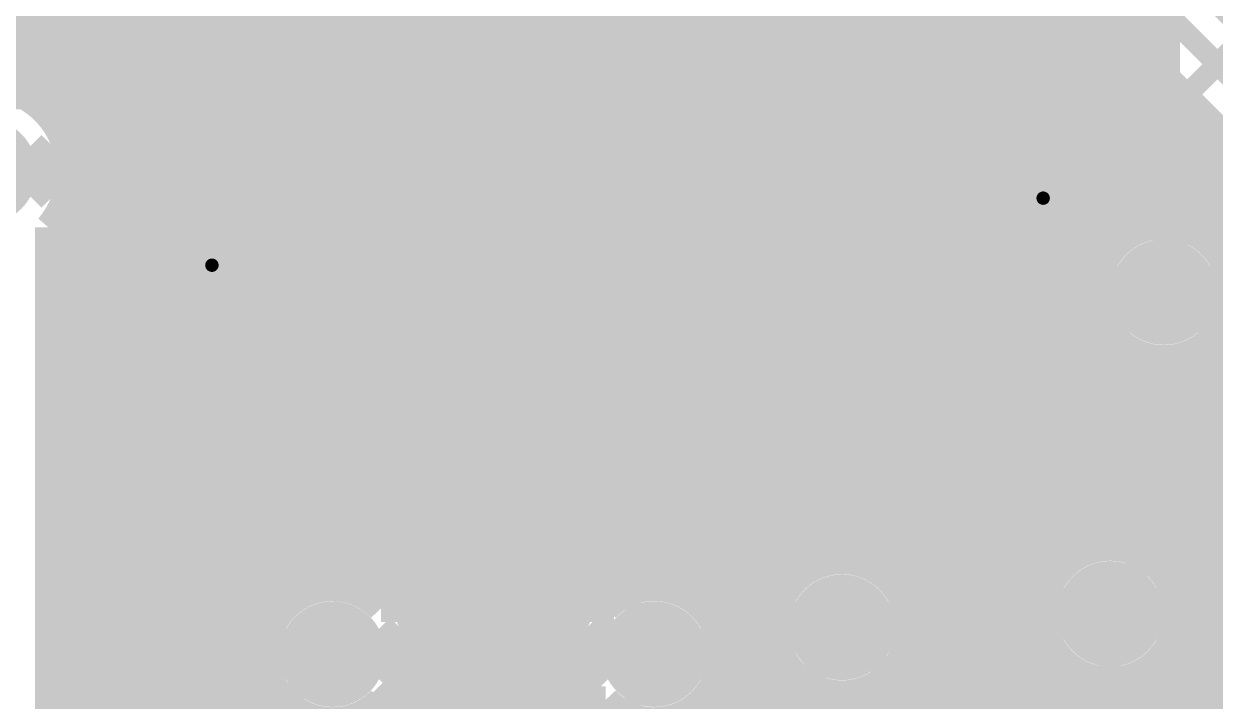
# Model space of a CAD drawing. Extents: x -10 to 131, y -93 to 209.
# Drawn here: x 43.94 to 55.22, y 9.84 to 16.26 of the extents above; entities that cross this region are included whole.
import ezdxf

# ---------------------------------------------------------------- set-up
doc = ezdxf.new("R2010")
doc.units = 0
doc.header["$MEASUREMENT"] = 0
doc.layers.get('0').update_dxf_attribs({"linetype": 'CONTINUOUS'})
for name, color, linetype in [('22-303-0_AST', 7, 'CONTINUOUS'), ('22-303-0_BOT', 2, 'CONTINUOUS'), ('22-303-0_DRD', 6, 'CONTINUOUS'), ('22-303-0_DRL', 1, 'CONTINUOUS'), ('22-303-0_GND', 3, 'CONTINUOUS'), ('22-303-0_IN1', 10, 'CONTINUOUS'), ('22-303-0_SMT', 9, 'CONTINUOUS'), ('22-303-0_SPT', 11, 'CONTINUOUS'), ('22-303-0_SST', 8, 'CONTINUOUS'), ('22-303-0_TOP', 15, 'CONTINUOUS'), ('THRUHOLE_TAP', 2, 'CONTINUOUS')]:
    doc.layers.add(name, color=color, linetype=linetype)

# ---------------------------------------------------------------- blocks, each defined once
blk = doc.blocks.new('OBLONG_11')
at = {"const_width": 0.2794}
blk.add_lwpolyline([(0, 0.7493), (0, -0.7493)], dxfattribs=at)
at = {"const_width": 0.1397}
for points in [[(-0.06985, 0.7493, 1), (0.06985, 0.7493, 1)], [(-0.06985, -0.7493, 1), (0.06985, -0.7493, 1)]]:
    blk.add_lwpolyline(points, format="xyb", close=True, dxfattribs=at)
blk = doc.blocks.new('RECTANGLE_12')
blk.add_solid([(0.1397, 0.889), (0.1397, -0.889), (-0.1397, 0.889), (-0.1397, -0.889)])
blk = doc.blocks.new('OBLONG_23')
at = {"const_width": 0.2794}
blk.add_lwpolyline([(0.7493, 0), (-0.7493, 0)], dxfattribs=at)
at = {"const_width": 0.1397}
for points in [[(-0.81915, 0, 1), (-0.67945, 0, 1)], [(0.67945, 0, 1), (0.81915, 0, 1)]]:
    blk.add_lwpolyline(points, format="xyb", close=True, dxfattribs=at)
blk = doc.blocks.new('ROUND_70')
at = {"const_width": 0.29972}
blk.add_lwpolyline([(-0.14986, 0, 1), (0.14986, 0, 1)], format="xyb", close=True, dxfattribs=at)
blk = doc.blocks.new('ROUND_116')
at = {"const_width": 0.10033}
blk.add_lwpolyline([(-0.050164, 0, 1), (0.050164, 0, 1)], format="xyb", close=True, dxfattribs=at)
blk = doc.blocks.new('ROUND_117')
at = {"const_width": 0.10033}
blk.add_lwpolyline([(-0.050164, 0, 1), (0.050164, 0, 1)], format="xyb", close=True, dxfattribs=at)
blk = doc.blocks.new('ROUND_98')
at = {"const_width": 0.50038}
blk.add_lwpolyline([(-0.25019, 0, 1), (0.25019, 0, 1)], format="xyb", close=True, dxfattribs=at)
blk = doc.blocks.new('ROUND_100')
at = {"const_width": 0.50038}
blk.add_lwpolyline([(-0.25019, 0, 1), (0.25019, 0, 1)], format="xyb", close=True, dxfattribs=at)
blk = doc.blocks.new('ROUND_101')
at = {"const_width": 0.0635}
blk.add_lwpolyline([(-0.03175, 0, 1), (0.03175, 0, 1)], format="xyb", close=True, dxfattribs=at)
blk = doc.blocks.new('RECTANGLE_3')
blk.add_solid([(0.4826, 0.4064), (0.4826, -0.4064), (-0.4826, 0.4064), (-0.4826, -0.4064)])
blk = doc.blocks.new('RECTANGLE_9')
blk.add_solid([(0.4064, 0.4826), (0.4064, -0.4826), (-0.4064, 0.4826), (-0.4064, -0.4826)])
blk = doc.blocks.new('ROUND_108')
at = {"const_width": 0.10033}
blk.add_lwpolyline([(-0.050164, 0, 1), (0.050164, 0, 1)], format="xyb", close=True, dxfattribs=at)

msp = doc.modelspace()

# ---------------------------------------------------------------- linework, layer by layer
at = {"layer": '22-303-0_AST', "const_width": 0.1524}
for points in [[(62.1919, 14.5542), (62.1919, 22.3012), (53.3019, 22.3012), (53.3019, 13.4112), (61.0489, 13.4112), (62.1919, 14.5542)], [(49.0855, 14.7955), (46.1645, 14.7955), (46.1645, 13.1572), (49.0855, 13.1572), (49.0855, 14.7955)], [(47.22876, 13.49756), (47.22876, 14.51356), (47.11192, 14.34592)], [(47.95012, 13.49756), (47.95012, 14.51356), (47.83074, 14.34592)], [(46.62932, 13.66774), (46.56836, 13.49756), (46.21276, 13.49756), (46.15434, 13.66774), (46.15434, 14.34592), (46.21276, 14.51356), (46.56836, 14.51356), (46.62932, 14.34592)], [(48.90516, 13.49756), (48.43272, 13.49756), (48.90516, 14.17574), (48.90516, 14.34592), (48.84674, 14.51356), (48.49114, 14.51356), (48.43272, 14.34592)], [(47.34814, 13.49756), (47.11192, 13.49756)], [(48.06696, 13.49756), (47.83074, 13.49756)], [(48.0695, 12.2555), (48.0695, 9.3345), (49.7078, 9.3345), (49.7078, 12.2555), (48.0695, 12.2555)], [(48.94326, 12.25296), (48.94326, 11.89736), (49.1109, 11.78052), (49.28108, 11.78052), (49.45126, 11.89736), (49.45126, 12.25296), (48.43526, 12.25296)], [(48.94326, 11.95832), (48.43526, 11.78052)], [(48.43526, 11.05916), (48.43526, 11.29792)], [(48.43526, 11.17854), (49.45126, 11.17854), (49.28108, 11.29792)], [(48.94326, 10.28192), (49.1109, 10.22096), (49.28108, 10.22096), (49.45126, 10.28192), (49.45126, 10.63752), (49.28108, 10.69594), (49.1109, 10.69594), (48.94326, 10.63752), (48.94326, 10.28192), (48.77308, 10.22096), (48.6029, 10.22096), (48.43526, 10.28192), (48.43526, 10.63752), (48.6029, 10.69594), (48.77308, 10.69594), (48.94326, 10.63752)]]:
    msp.add_lwpolyline(points, dxfattribs=at)
at = {"layer": '22-303-0_BOT'}
for points, const_width in [([(54.6862, 24.36368), (54.6862, 15.77086)], 0.254), ([(43.942, 22.5044), (43.942, 15.5702)], 0.254), ([(44.1706, 22.5044), (44.1706, 15.38732)], 0.254), ([(44.3992, 22.5044), (44.3992, -19.63928)], 0.254), ([(44.6278, 22.5044), (44.6278, -19.6596)], 0.254), ([(44.8564, 22.5044), (44.8564, -19.7485)], 0.254), ([(45.085, 22.5044), (45.085, -19.94662)], 0.254), ([(45.3136, 22.5044), (45.3136, -20.0025)], 0.254), ([(45.5422, 22.5044), (45.5422, -19.9136)], 0.254), ([(45.7708, 22.5044), (45.7708, -19.89328)], 0.254), ([(45.9994, 22.5044), (45.9994, -19.94154)], 0.254), ([(46.228, 22.5044), (46.228, 10.78484)], 0.254), ([(46.4566, 22.5044), (46.4566, 10.9855)], 0.254), ([(46.6852, 22.5044), (46.6852, 11.0744)], 0.254), ([(46.9138, 22.5044), (46.9138, 11.09218)], 0.254), ([(47.1424, 22.5044), (47.1424, 13.1572)], 0.254), ([(47.371, 22.5044), (47.371, 13.45438)], 0.254), ([(49.1998, 22.5044), (49.1998, 10.67054)], 0.254), ([(49.4284, 22.5044), (49.4284, 10.9347)], 0.254), ([(47.5996, 21.91766), (47.5996, 13.58392)], 0.254), ([(47.8282, 21.5138), (47.8282, 13.63218)], 0.254), ([(48.9712, 21.5392), (48.9712, -21.31314)], 0.254), ([(48.0568, 21.3614), (48.0568, 13.6144)], 0.254), ([(48.7426, 21.37156), (48.7426, -21.08454)], 0.254), ([(48.2854, 21.29536), (48.2854, 13.5255)], 0.254), ([(48.514, 21.30044), (48.514, 13.32484)], 0.254), ([(54.4576, 20.55114), (54.4576, 15.99946)], 0.254), ([(54.229, 20.36826), (54.229, 16.22806)], 0.254), ([(51.09718, 19.35988), (54.7624, 15.69466)], 0.254), ([(54.737, 13.716), (54.737, 14.859), (50.292, 19.304)], 0.2032), ([(49.657, 18.80362), (49.657, 11.05408)], 0.254), ([(49.8856, 18.6055), (49.8856, 11.09472)], 0.254), ([(50.1142, 18.5166), (50.1142, 11.06932)], 0.254), ([(50.23612, 18.49882), (54.1274, 14.605)], 0.254), ([(50.3428, 18.3896), (50.3428, 10.97026)], 0.254), ([(50.5714, 18.161), (50.5714, 10.75182)], 0.254), ([(50.8, 17.9324), (50.8, -17.70126)], 0.254), ([(51.0286, 17.7038), (51.0286, 11.00582)], 0.254), ([(54.7624, 17.526), (54.7624, 15.69466)], 0.254), ([(51.2572, 17.4752), (51.2572, 11.22426)], 0.254), ([(51.4858, 17.2466), (51.4858, 11.32332)], 0.254), ([(51.7144, 17.018), (51.7144, 11.34872)], 0.254), ([(51.943, 16.7894), (51.943, 11.30808)], 0.254), ([(52.1716, 16.5608), (52.1716, 11.1887)], 0.254), ([(52.451, 16.2814), (40.53332, 16.2814)], 0.254), ([(52.4002, 16.3322), (52.4002, 10.92454)], 0.254), ([(54.7624, 16.2814), (54.17566, 16.2814)], 0.254), ([(52.6796, 16.0528), (32.45866, 16.0528)], 0.254), ([(52.6288, 16.1036), (52.6288, -13.13942)], 0.254), ([(54.7624, 16.0528), (54.40426, 16.0528)], 0.254), ([(52.9082, 15.8242), (32.6136, 15.8242)], 0.254), ([(52.8574, 15.875), (52.8574, -13.0175)], 0.254), ([(54.7624, 15.8242), (54.63286, 15.8242)], 0.254), ([(53.1368, 15.5956), (43.8912, 15.5956)], 0.254), ([(53.086, 15.6464), (53.086, -12.96162)], 0.254), ([(53.3654, 15.367), (44.18838, 15.367)], 0.254), ([(53.3146, 15.4178), (53.3146, -12.95908)], 0.254), ([(53.594, 15.1384), (44.31792, 15.1384)], 0.254), ([(53.5432, 15.1892), (53.5432, 11.09472)], 0.254), ([(53.8226, 14.9098), (44.36618, 14.9098)], 0.254), ([(53.7718, 14.9606), (53.7718, 11.33348)], 0.254), ([(54.0512, 14.6812), (44.3484, 14.6812)], 0.254), ([(54.0004, 14.732), (54.0004, 14.0462)], 0.254), ([(54.1274, 14.605), (54.1274, 14.24432)], 0.254), ([(54.1274, 14.4526), (44.2595, 14.4526)], 0.254), ([(44.1706, 14.32814), (44.1706, -19.68754)], 0.254), ([(54.10962, 14.224), (44.1706, 14.224)], 0.254), ([(53.97754, 13.9954), (44.1706, 13.9954)], 0.254), ([(53.92928, 13.7668), (44.1706, 13.7668)], 0.254), ([(47.49546, 13.5382), (44.1706, 13.5382)], 0.254), ([(53.9496, 13.5382), (48.26254, 13.5382)], 0.254), ([(47.2313, 13.3096), (44.1706, 13.3096)], 0.254), ([(54.0385, 13.3096), (48.5267, 13.3096)], 0.254), ([(54.0004, 13.38326), (54.0004, 11.4427)], 0.254), ([(47.11192, 13.081), (44.1706, 13.081)], 0.254), ([(54.23662, 13.081), (48.64608, 13.081)], 0.254), ([(54.229, 13.08862), (54.229, 11.47572)], 0.254), ([(47.07128, 12.8524), (44.1706, 12.8524)], 0.254), ([(54.7624, 12.8524), (48.68672, 12.8524)], 0.254), ([(54.4576, 12.95654), (54.4576, 11.4427)], 0.254), ([(54.6862, 12.90828), (54.6862, 11.33348)], 0.254), ([(54.737, 12.90828), (54.76239, 12.90868)], 0.254), ([(54.7624, 12.90828), (54.7624, 11.27506)], 0.254), ([(47.09668, 12.6238), (44.1706, 12.6238)], 0.254), ([(54.7624, 12.6238), (48.66132, 12.6238)], 0.254), ([(47.1424, 12.49426), (47.1424, 11.04392)], 0.254), ([(47.19574, 12.3952), (44.1706, 12.3952)], 0.254), ([(48.514, 12.32662), (48.514, 7.22884)], 0.254), ([(54.7624, 12.3952), (48.56226, 12.3952)], 0.254), ([(47.371, 12.19962), (47.371, 10.91438)], 0.254), ([(47.41418, 12.1666), (44.1706, 12.1666)], 0.254), ([(47.5996, 12.06754), (47.5996, 10.6172)], 0.254), ([(48.2854, 12.1285), (48.2854, 7.4295)], 0.254), ([(54.7624, 12.1666), (48.34382, 12.1666)], 0.254), ([(47.8282, 12.01928), (47.8282, 7.53618)], 0.254), ([(48.0568, 12.0396), (48.0568, 7.5184)], 0.254), ([(54.7624, 11.938), (44.1706, 11.938)], 0.254), ([(54.7624, 11.7094), (44.1706, 11.7094)], 0.254), ([(54.7624, 11.4808), (44.1706, 11.4808)], 0.254), ([(51.30546, 11.2522), (44.1706, 11.2522)], 0.254), ([(53.6702, 11.2522), (52.07254, 11.2522)], 0.254), ([(46.53026, 11.0236), (44.1706, 11.0236)], 0.254), ([(49.57826, 11.0236), (47.1932, 11.0236)], 0.254), ([(51.0413, 11.0236), (50.2412, 11.0236)], 0.254), ([(53.50256, 11.0236), (52.3367, 11.0236)], 0.254), ([(46.23562, 10.795), (44.1706, 10.795)], 0.254), ([(49.28362, 10.795), (47.49038, 10.795)], 0.254), ([(50.92192, 10.795), (50.53838, 10.795)], 0.254), ([(53.43144, 10.795), (52.45608, 10.795)], 0.254), ([(54.229, 10.668), (54.229, -2.54)], 0.2032), ([(46.10354, 10.5664), (44.1706, 10.5664)], 0.254), ([(49.15154, 10.5664), (47.61992, 10.5664)], 0.254), ([(50.88128, 10.5664), (50.66792, 10.5664)], 0.254), ([(51.689, 10.541), (51.435, 10.287), (51.435, -18.161), (51.181, -18.415)], 0.2032), ([(53.42636, 10.5664), (52.49672, 10.5664)], 0.254), ([(46.05528, 10.3378), (44.1706, 10.3378)], 0.254), ([(49.10328, 10.3378), (47.66818, 10.3378)], 0.254), ([(50.82794, 10.3378), (50.71618, 10.3378)], 0.254), ([(50.8254, 10.287), (50.8254, -17.68856)], 0.254), ([(53.4924, 10.3378), (52.47132, 10.3378)], 0.254), ([(52.4002, 10.15746), (52.4002, -13.3604)], 0.254), ([(53.5432, 10.24128), (53.5432, -2.11328)], 0.254), ([(46.0756, 10.1092), (44.1706, 10.1092)], 0.254), ([(49.1236, 10.1092), (47.6504, 10.1092)], 0.254), ([(50.8254, 10.1092), (50.6984, 10.1092)], 0.254), ([(53.6194, 10.1092), (52.37226, 10.1092)], 0.254), ([(53.6194, 10.13714), (53.6194, -2.00914)], 0.254), ([(47.5996, 9.95426), (47.5996, 7.48792)], 0.254), ([(46.1645, 9.8806), (44.1706, 9.8806)], 0.254), ([(49.2125, 9.8806), (47.5615, 9.8806)], 0.254), ([(49.1998, 9.90346), (49.1998, -21.54174)], 0.254), ([(50.5714, 9.82218), (50.5714, -17.88414)], 0.254), ([(50.8254, 9.8806), (50.6095, 9.8806)], 0.254), ([(52.0446, 9.81456), (52.0446, -18.161)], 0.254), ([(53.6194, 9.8806), (52.15382, 9.8806)], 0.254), ([(52.1716, 9.8933), (52.1716, -16.07566)], 0.254), ([(46.228, 9.78662), (46.228, -20.07362)], 0.254)]:
    msp.add_lwpolyline(points, dxfattribs=dict(at, const_width=const_width))
at = {"layer": '22-303-0_BOT', "const_width": 0.254}
for points in [[(44.36872, 14.859, 0.4142136), (43.561, 15.66672)], [(44.1706, 14.32814, 0.1810567), (44.36935, 14.859)], [(54.1274, 14.24432, 0.1804437), (53.93032, 13.716)], [(53.92928, 13.716, 0.4142136), (54.737, 12.90828)], [(47.879, 13.63472, 0.4142136), (47.07128, 12.827)], [(48.68672, 12.827, 0.4142136), (47.879, 13.63472)], [(47.07128, 12.827, 0.4142136), (47.879, 12.01928)], [(47.879, 12.01928, 0.4142136), (48.68672, 12.827)], [(54.229, 11.47572, 0.4142136), (53.42128, 10.668)], [(54.7624, 11.27506, 0.1822019), (54.229, 11.47611)], [(51.689, 11.34872, 0.4142136), (50.88128, 10.541)], [(52.49672, 10.541, 0.4142136), (51.689, 11.34872)], [(46.863, 11.09472, 0.4142136), (46.05528, 10.287)], [(47.67072, 10.287, 0.4142136), (46.863, 11.09472)], [(49.911, 11.09472, 0.4142136), (49.10328, 10.287)], [(50.71872, 10.287, 0.4142136), (49.911, 11.09472)], [(53.42128, 10.668, 0.181057), (53.61987, 10.13755)], [(50.88128, 10.541, 0.1079358), (50.8258, 10.287)], [(50.88128, 10.541, 0.1079358), (50.8258, 10.287)], [(52.0446, 9.81456, 0.2863583), (52.49672, 10.541)], [(46.05528, 10.287, 0.4142136), (46.863, 9.47928)], [(46.863, 9.47928, 0.4142136), (47.67072, 10.287)], [(49.10328, 10.287, 0.4142136), (49.911, 9.47928)], [(49.911, 9.47928, 0.4142136), (50.71872, 10.287)]]:
    msp.add_lwpolyline(points, format="xyb", dxfattribs=at)
at = {"layer": '22-303-0_DRD', "const_width": 0.254}
for points in [[(43.561, 15.24), (44.196, 14.605)], [(44.196, 15.113), (43.561, 14.478)], [(44.196, 14.605), (44.196, 15.113)], [(52.959, 14.351), (53.594, 14.986)], [(53.594, 14.986), (54.229, 14.351)], [(52.959, 14.859), (52.959, 14.351)], [(53.594, 14.224), (52.959, 14.859)], [(54.229, 14.859), (53.594, 14.224)], [(54.229, 14.351), (54.229, 14.859)], [(45.085, 13.716), (45.72, 14.351)], [(45.72, 14.351), (46.355, 13.716)], [(45.085, 14.224), (45.085, 13.716)], [(45.72, 13.589), (45.085, 14.224)], [(46.355, 14.224), (45.72, 13.589)], [(46.355, 13.716), (46.355, 14.224)], [(54.102, 13.462), (54.737, 14.097)], [(54.737, 14.097), (55.372, 13.462)], [(54.102, 13.97), (54.102, 13.462)], [(54.737, 13.335), (54.102, 13.97)], [(55.372, 13.97), (54.737, 13.335)], [(47.244, 12.573), (47.879, 13.208)], [(47.879, 13.208), (48.514, 12.573)], [(47.244, 13.081), (47.244, 12.573)], [(47.879, 12.446), (47.244, 13.081)], [(48.514, 13.081), (47.879, 12.446)], [(48.514, 12.573), (48.514, 13.081)], [(53.594, 10.414), (54.229, 11.049)], [(54.229, 11.049), (54.864, 10.414)], [(51.054, 10.287), (51.689, 10.922)], [(51.689, 10.922), (52.324, 10.287)], [(53.594, 10.922), (53.594, 10.414)], [(54.229, 10.287), (53.594, 10.922)], [(54.864, 10.922), (54.229, 10.287)], [(54.864, 10.414), (54.864, 10.922)], [(51.054, 10.795), (51.054, 10.287)], [(51.689, 10.16), (51.054, 10.795)], [(52.324, 10.795), (51.689, 10.16)], [(52.324, 10.287), (52.324, 10.795)], [(46.228, 10.033), (46.863, 10.668)], [(46.863, 10.668), (47.498, 10.033)], [(49.276, 10.033), (49.911, 10.668)], [(49.911, 10.668), (50.546, 10.033)], [(46.228, 10.541), (46.228, 10.033)], [(46.863, 9.906), (46.228, 10.541)], [(47.498, 10.541), (46.863, 9.906)], [(47.498, 10.033), (47.498, 10.541)], [(49.276, 10.541), (49.276, 10.033)], [(49.911, 9.906), (49.276, 10.541)], [(50.546, 10.541), (49.911, 9.906)], [(50.546, 10.033), (50.546, 10.541)]]:
    msp.add_lwpolyline(points, dxfattribs=at)
at = {"layer": '22-303-0_IN1'}
for points, const_width in [([(46.4058, 47.752), (46.4058, 10.7188)], 0.254), ([(46.6344, 47.752), (46.6344, 10.87374)], 0.254), ([(46.863, 47.752), (46.863, 10.91692)], 0.254), ([(47.0916, 47.752), (47.0916, 10.87374)], 0.254), ([(47.3202, 47.752), (47.3202, 10.7188)], 0.254), ([(47.5488, 47.752), (47.5488, 10.7188)], 0.254), ([(47.7774, 47.752), (47.7774, 10.7188)], 0.254), ([(48.006, 47.752), (48.006, 10.7188)], 0.254), ([(48.2346, 47.752), (48.2346, 10.7188)], 0.254), ([(48.4632, 47.752), (48.4632, 10.7188)], 0.254), ([(48.6918, 47.752), (48.6918, 10.7188)], 0.254), ([(48.9204, 47.752), (48.9204, 10.7188)], 0.254), ([(49.149, 47.752), (49.149, 10.7188)], 0.254), ([(49.3776, 47.752), (49.3776, 10.7188)], 0.254), ([(49.6062, 47.752), (49.6062, 10.83818)], 0.254), ([(51.054, 44.831), (51.308, 44.577), (51.308, 19.812), (56.134, 14.986)], 0.2032), ([(46.1772, 20.52066), (46.1772, 14.4018)], 0.254), ([(45.72, 20.32508), (45.72, 14.59992)], 0.254), ([(45.9486, 20.36826), (45.9486, 14.55674)], 0.254), ([(51.7398, 19.9898), (56.11368, 15.61592)], 0.254), ([(50.9778, 19.5326), (50.9778, 6.31952)], 0.254), ([(51.0032, 19.5072), (55.50408, 15.00378)], 0.254), ([(51.2064, 19.30146), (51.2064, 10.94486)], 0.254), ([(51.435, 19.07286), (51.435, 11.11758)], 0.254), ([(49.8348, 18.86966), (49.8348, 10.91184)], 0.254), ([(50.7492, 18.86966), (50.7492, 6.34238)], 0.254), ([(51.6636, 18.84426), (51.6636, 11.17092)], 0.254), ([(50.0634, 18.71726), (50.0634, 10.8966)], 0.254), ([(50.292, 18.67408), (50.292, 10.78738)], 0.254), ([(50.5206, 18.71726), (50.5206, 10.44448)], 0.254), ([(51.8922, 18.61566), (51.8922, 11.1379)], 0.254), ([(52.1208, 18.38706), (52.1208, 10.9982)], 0.254), ([(52.3494, 18.15846), (52.3494, 6.2357)], 0.254), ([(52.578, 17.92986), (52.578, 6.33222)], 0.254), ([(52.8066, 17.70126), (52.8066, 6.3373)], 0.254), ([(53.0352, 17.47266), (53.0352, 14.89456)], 0.254), ([(53.2638, 17.24406), (53.2638, 15.14094)], 0.254), ([(53.4924, 17.01546), (53.4924, 15.2273)], 0.254), ([(53.721, 16.78686), (53.721, 15.22222)], 0.254), ([(53.9496, 16.55826), (53.9496, 15.1257)], 0.254), ([(54.17566, 16.3322), (45.72, 16.3322)], 0.254), ([(54.1782, 16.32966), (54.1782, 14.84122)], 0.254), ([(54.40426, 16.1036), (45.72, 16.1036)], 0.254), ([(54.4068, 16.10106), (54.4068, 14.25194)], 0.254), ([(54.63286, 15.875), (45.72, 15.875)], 0.254), ([(54.6354, 15.87246), (54.6354, 14.3383)], 0.254), ([(54.86146, 15.6464), (45.72, 15.6464)], 0.254), ([(54.864, 15.64386), (54.864, 14.33322)], 0.254), ([(55.09006, 15.4178), (45.72, 15.4178)], 0.254), ([(55.0926, 15.41526), (55.0926, 14.2367)], 0.254), ([(53.35778, 15.1892), (45.72, 15.1892)], 0.254), ([(55.31866, 15.1892), (53.83022, 15.1892)], 0.254), ([(55.3212, 15.18666), (55.3212, 13.95222)], 0.254), ([(53.0733, 14.9606), (45.72, 14.9606)], 0.254), ([(55.50408, 14.9606), (54.1147, 14.9606)], 0.254), ([(52.97678, 14.732), (45.72, 14.732)], 0.254), ([(55.55742, 14.732), (54.21122, 14.732)], 0.254), ([(52.9717, 14.5034), (46.05528, 14.5034)], 0.254), ([(55.7276, 14.5034), (54.2163, 14.5034)], 0.254), ([(54.1782, 14.36878), (54.1782, 14.00556)], 0.254), ([(53.05806, 14.2748), (46.27118, 14.2748)], 0.254), ([(53.0352, 14.3129), (53.0352, 6.25094)], 0.254), ([(54.4449, 14.2748), (54.12994, 14.2748)], 0.254), ([(56.2229, 14.2748), (55.02656, 14.2748)], 0.254), ([(53.3019, 14.0462), (46.34484, 14.0462)], 0.254), ([(53.2638, 14.06906), (53.2638, 6.00456)], 0.254), ([(53.4924, 13.9827), (53.4924, -3.556)], 0.254), ([(53.721, 13.98778), (53.721, 11.03884)], 0.254), ([(54.20106, 14.0462), (53.88356, 14.0462)], 0.254), ([(53.9496, 14.0843), (53.9496, 11.23188)], 0.254), ([(55.97906, 14.0462), (55.27294, 14.0462)], 0.254), ([(54.1147, 13.8176), (46.3296, 13.8176)], 0.254), ([(46.1772, 13.53566), (46.1772, -3.556)], 0.254), ([(54.11978, 13.589), (46.22038, 13.589)], 0.254), ([(54.1782, 13.4239), (54.1782, 11.29538)], 0.254), ([(55.3212, 13.47978), (55.3212, 4.05384)], 0.254), ([(45.72, 13.34008), (45.72, -3.556)], 0.254), ([(54.2163, 13.3604), (45.87748, 13.3604)], 0.254), ([(45.9486, 13.38326), (45.9486, -3.556)], 0.254), ([(55.9943, 13.3604), (55.2577, 13.3604)], 0.254), ([(55.0926, 13.1953), (55.0926, 4.0386)], 0.254), ([(54.50078, 13.1318), (45.72, 13.1318)], 0.254), ([(54.4068, 13.18006), (54.4068, 11.27252)], 0.254), ([(54.6354, 13.0937), (54.6354, 11.14806)], 0.254), ([(54.864, 13.09878), (54.864, 3.92938)], 0.254), ([(56.27878, 13.1318), (54.97322, 13.1318)], 0.254), ([(57.73166, 12.9032), (45.72, 12.9032)], 0.254), ([(57.7342, 12.6746), (45.72, 12.6746)], 0.254), ([(57.7342, 12.446), (45.72, 12.446)], 0.254), ([(57.7342, 12.2174), (45.72, 12.2174)], 0.254), ([(57.7342, 11.9888), (45.72, 11.9888)], 0.254), ([(57.63006, 11.7602), (45.72, 11.7602)], 0.254), ([(57.40146, 11.5316), (45.72, 11.5316)], 0.254), ([(57.18048, 11.303), (45.72, 11.303)], 0.254), ([(51.35372, 11.0744), (45.72, 11.0744)], 0.254), ([(53.7464, 11.0744), (52.02428, 11.0744)], 0.254), ([(57.0992, 11.0744), (54.70906, 11.0744)], 0.254), ([(46.5709, 10.8458), (45.72, 10.8458)], 0.254), ([(49.6189, 10.8458), (47.15256, 10.8458)], 0.254), ([(51.13782, 10.8458), (50.20056, 10.8458)], 0.254), ([(53.62448, 10.8458), (52.24018, 10.8458)], 0.254), ([(57.0992, 10.8458), (54.83352, 10.8458)], 0.254), ([(49.45126, 10.7188), (47.3202, 10.7188)], 0.254), ([(46.32706, 10.6172), (45.72, 10.6172)], 0.254), ([(51.06416, 10.6172), (50.44694, 10.6172)], 0.254), ([(53.60162, 10.6172), (52.31384, 10.6172)], 0.254), ([(57.0992, 10.6172), (54.85638, 10.6172)], 0.254), ([(46.2407, 10.3886), (45.72, 10.3886)], 0.254), ([(51.07686, 10.3886), (50.5333, 10.3886)], 0.254), ([(53.66512, 10.3886), (52.2986, 10.3886)], 0.254), ([(57.0992, 10.3886), (54.79288, 10.3886)], 0.254), ([(49.911, 10.287), (46.863, 10.287)], 0.2032), ([(53.721, 10.29462), (53.721, -2.16662)], 0.254), ([(46.24578, 10.16), (45.72, 10.16)], 0.254), ([(51.18608, 10.16), (50.52822, 10.16)], 0.254), ([(53.85562, 10.16), (52.18938, 10.16)], 0.254), ([(57.0992, 10.16), (54.59984, 10.16)], 0.254), ([(54.6354, 10.1854), (54.6354, 3.58648)], 0.254), ([(50.5206, 10.12698), (50.5206, 6.27888)], 0.254), ([(51.2064, 10.1346), (51.2064, 6.19506)], 0.254), ([(52.1208, 10.08126), (52.1208, 5.95122)], 0.254), ([(53.9496, 10.10412), (53.9496, -1.97612)], 0.254), ([(54.1782, 10.04062), (54.1782, -1.91262)], 0.254), ([(54.4068, 10.06348), (54.4068, -1.93548)], 0.254), ([(46.3423, 9.9314), (45.72, 9.9314)], 0.254), ([(51.52898, 9.9314), (50.4317, 9.9314)], 0.254), ([(51.435, 9.96442), (51.435, -3.556)], 0.254), ([(57.0992, 9.9314), (51.84648, 9.9314)], 0.254), ([(51.8922, 9.9441), (51.8922, -3.556)], 0.254), ([(46.4058, 9.85266), (46.4058, -3.556)], 0.254), ([(49.45126, 9.8552), (47.3202, 9.8552)], 0.254), ([(47.3202, 9.85266), (47.3202, 7.02056)], 0.254), ([(47.5488, 9.8552), (47.5488, 7.26694)], 0.254), ([(47.7774, 9.8552), (47.7774, 7.3533)], 0.254), ([(48.006, 9.8552), (48.006, 7.34822)], 0.254), ([(48.2346, 9.8552), (48.2346, 7.2517)], 0.254), ([(48.4632, 9.8552), (48.4632, 6.96722)], 0.254), ([(48.6918, 9.8552), (48.6918, -3.556)], 0.254), ([(48.9204, 9.8552), (48.9204, -3.556)], 0.254), ([(49.149, 9.8552), (49.149, -3.556)], 0.254), ([(49.3776, 9.8552), (49.3776, -3.556)], 0.254), ([(51.6636, 9.91108), (51.6636, -3.556)], 0.254), ([(49.6062, 9.73582), (49.6062, -3.556)], 0.254), ([(50.292, 9.78408), (50.292, 6.08584)], 0.254)]:
    msp.add_lwpolyline(points, dxfattribs=dict(at, const_width=const_width))
at = {"layer": '22-303-0_IN1', "const_width": 0.254}
for points in [[(53.594, 15.23492, 0.4142136), (52.96408, 14.605)], [(54.22392, 14.605, 0.4142136), (53.594, 15.23492)], [(46.34992, 13.97, 0.4142136), (45.72, 14.59992)], [(52.96408, 14.605, 0.4142136), (53.594, 13.97508)], [(53.594, 13.97508, 0.4142136), (54.22392, 14.605)], [(54.737, 14.34592, 0.4142136), (54.10708, 13.716)], [(55.36692, 13.716, 0.4142136), (54.737, 14.34592)], [(45.72, 13.34008, 0.4142136), (46.34992, 13.97)], [(54.10708, 13.716, 0.4142136), (54.737, 13.08608)], [(54.737, 13.08608, 0.4142136), (55.36692, 13.716)], [(54.229, 11.29792, 0.4142136), (53.59908, 10.668)], [(54.85892, 10.668, 0.4142136), (54.229, 11.29792)], [(51.689, 11.17092, 0.4142136), (51.05908, 10.541)], [(52.31892, 10.541, 0.4142136), (51.689, 11.17092)], [(46.863, 10.91692, 0.4142136), (46.23308, 10.287)], [(47.3202, 10.7188, 0.2063465), (46.863, 10.91587)], [(49.911, 10.91692, 0.2070678), (49.45184, 10.71825)], [(50.54092, 10.287, 0.4142136), (49.911, 10.91692)], [(53.59908, 10.668, 0.4142136), (54.229, 10.03808)], [(54.229, 10.03808, 0.4142136), (54.85892, 10.668)], [(51.05908, 10.541, 0.4142136), (51.689, 9.91108)], [(51.689, 9.91108, 0.4142136), (52.31892, 10.541)], [(46.23308, 10.287, 0.4142136), (46.863, 9.65708)], [(49.911, 9.65708, 0.4142136), (50.54092, 10.287)], [(46.863, 9.65708, 0.2063458), (47.32096, 9.85448)], [(49.45126, 9.8552, 0.2070673), (49.911, 9.65628)]]:
    msp.add_lwpolyline(points, format="xyb", dxfattribs=at)
at = {"layer": '22-303-0_SST', "const_width": 0.1524}
for points in [[(62.1919, 14.5542), (62.1919, 22.3012), (53.3019, 22.3012), (53.3019, 13.4112), (61.0489, 13.4112), (62.1919, 14.5542)], [(47.36592, 15.2273), (47.36592, 16.07312), (47.27956, 15.93342)], [(47.96536, 15.2273), (47.96536, 16.07312), (47.88154, 15.93342)], [(46.84776, 15.367), (46.80712, 15.2273), (46.55312, 15.2273), (46.50994, 15.367), (46.50994, 15.93342), (46.55312, 16.07312), (46.80712, 16.07312), (46.84776, 15.93342)], [(48.73498, 15.2273), (48.39716, 15.2273), (48.73498, 15.79118), (48.73498, 15.93342), (48.69434, 16.07312), (48.44034, 16.07312), (48.39716, 15.93342)], [(47.44974, 15.2273), (47.27956, 15.2273)], [(48.04918, 15.2273), (47.88154, 15.2273)], [(49.0855, 14.7955), (46.1645, 14.7955), (46.1645, 13.1572), (49.0855, 13.1572), (49.0855, 14.7955)], [(48.0695, 12.2555), (48.0695, 9.3345), (49.7078, 9.3345), (49.7078, 12.2555), (48.0695, 12.2555)], [(47.24146, 11.75512), (47.24146, 11.50112), (47.3837, 11.41476), (47.5234, 11.41476), (47.66564, 11.50112), (47.66564, 11.75512), (46.81982, 11.75512)], [(47.24146, 11.54176), (46.81982, 11.41476)], [(46.81982, 10.81532), (46.81982, 10.98296)], [(46.81982, 10.89914), (47.66564, 10.89914), (47.5234, 10.98296)], [(47.24146, 10.1727), (47.3837, 10.12952), (47.5234, 10.12952), (47.66564, 10.1727), (47.66564, 10.4267), (47.5234, 10.46734), (47.3837, 10.46734), (47.24146, 10.4267), (47.24146, 10.1727), (47.10176, 10.12952), (46.95952, 10.12952), (46.81982, 10.1727), (46.81982, 10.4267), (46.95952, 10.46734), (47.10176, 10.46734), (47.24146, 10.4267)]]:
    msp.add_lwpolyline(points, dxfattribs=at)
at = {"layer": '22-303-0_TOP'}
for points, const_width in [([(51.9938, 16.04772), (53.38826, 16.04772), (53.97246, 16.637), (59.055, 16.637), (59.309, 16.383), (60.452, 16.383), (61.976, 17.907)], 0.2032), ([(63.4619, 16.04772), (60.75172, 16.04772), (60.579, 15.875), (59.055, 15.875), (58.801, 16.129), (55.499, 16.129), (54.356, 14.986), (54.356, 14.224), (51.816, 11.684), (50.419, 11.684), (49.53, 10.795), (48.26, 10.795), (43.307, 5.842), (30.226, 5.842)], 0.2032), ([(61.4807, 12.065), (61.4807, 13.3223), (59.436, 15.367), (56.642, 15.367), (56.388, 15.621), (55.88, 15.621), (54.864, 14.605), (54.864, 13.843), (54.737, 13.716)], 0.2032), ([(41.91, 14.732), (41.91, 14.986), (42.4688, 15.54734), (51.9938, 15.54734)], 0.2032), ([(43.561, 14.859), (50.48504, 14.859), (50.673, 15.04696), (51.9938, 15.04696)], 0.2032), ([(51.9938, 14.54658), (53.53558, 14.54658), (53.594, 14.605)], 0.2032), ([(45.72, 13.97), (46.9138, 13.97)], 0.381), ([(51.9938, 14.0462), (48.4124, 14.0462), (48.3362, 13.97)], 0.2032), ([(47.879, 12.827), (48.3362, 13.2842), (48.3362, 13.97)], 0.2032), ([(48.3362, 13.97), (48.895, 13.4112), (48.895, 11.5062)], 0.2032), ([(53.975, 12.065), (53.213, 12.065), (52.324, 11.176), (51.181, 11.176), (50.292, 10.287), (49.911, 10.287)], 0.2032), ([(55.47614, 12.065), (55.47614, 10.01014), (54.991, 9.525), (51.181, 9.525), (50.8, 9.144), (50.8, 8.3312)], 0.2032), ([(54.97576, 12.065), (54.97576, 10.795), (54.991, 10.795), (54.991, 10.541), (54.483, 10.033), (52.197, 10.033), (51.689, 10.541)], 0.2032), ([(54.47538, 12.065), (54.47538, 10.91438), (54.229, 10.668)], 0.2032), ([(46.863, 10.287), (42.926, 6.35), (30.988, 6.35), (30.099, 7.239)], 0.2032), ([(48.895, 10.0838), (48.895, 8.3312)], 0.2032)]:
    msp.add_lwpolyline(points, dxfattribs=dict(at, const_width=const_width))

# ---------------------------------------------------------------- block references
at = {"layer": '22-303-0_AST'}
for name, p in [('OBLONG_23', (51.9938, 16.04772)), ('OBLONG_23', (51.9938, 15.54734)), ('OBLONG_23', (51.9938, 15.04696)), ('OBLONG_23', (51.9938, 14.54658)), ('OBLONG_23', (51.9938, 14.0462)), ('OBLONG_11', (53.975, 12.065)), ('RECTANGLE_12', (54.47538, 12.065)), ('OBLONG_11', (54.97576, 12.065))]:
    msp.add_blockref(name, p, dxfattribs=at)
at = {"layer": '22-303-0_BOT'}
for p in [(53.594, 14.605), (45.72, 13.97), (54.737, 13.716), (47.879, 12.827), (54.229, 10.668), (51.689, 10.541), (46.863, 10.287), (49.911, 10.287)]:
    msp.add_blockref('ROUND_70', p, dxfattribs=at)
at = {"layer": '22-303-0_DRL'}
for name, p in [('ROUND_117', (53.594, 14.605)), ('ROUND_117', (45.72, 13.97)), ('ROUND_116', (54.737, 13.716)), ('ROUND_116', (47.879, 12.827)), ('ROUND_117', (54.229, 10.668)), ('ROUND_117', (51.689, 10.541)), ('ROUND_116', (46.863, 10.287)), ('ROUND_116', (49.911, 10.287))]:
    msp.add_blockref(name, p, dxfattribs=at)
at = {"layer": '22-303-0_GND'}
for name, p in [('ROUND_100', (43.561, 14.859)), ('ROUND_101', (53.594, 14.605)), ('ROUND_98', (54.737, 13.716)), ('ROUND_101', (45.72, 13.97)), ('ROUND_98', (47.879, 12.827)), ('ROUND_100', (54.229, 10.668)), ('ROUND_100', (51.689, 10.541)), ('ROUND_98', (46.863, 10.287)), ('ROUND_98', (49.911, 10.287))]:
    msp.add_blockref(name, p, dxfattribs=at)
at = {"layer": '22-303-0_IN1'}
for p in [(53.594, 14.605), (45.72, 13.97), (54.737, 13.716), (47.879, 12.827), (54.229, 10.668), (51.689, 10.541), (46.863, 10.287), (49.911, 10.287)]:
    msp.add_blockref('ROUND_70', p, dxfattribs=at)
at = {"layer": '22-303-0_SMT'}
for name, p in [('OBLONG_23', (51.9938, 16.04772)), ('OBLONG_23', (51.9938, 15.54734)), ('OBLONG_23', (51.9938, 15.04696)), ('OBLONG_23', (51.9938, 14.54658)), ('RECTANGLE_9', (46.9138, 13.97)), ('RECTANGLE_9', (48.3362, 13.97)), ('OBLONG_23', (51.9938, 14.0462)), ('OBLONG_11', (53.975, 12.065)), ('RECTANGLE_12', (54.47538, 12.065)), ('OBLONG_11', (54.97576, 12.065)), ('RECTANGLE_3', (48.895, 11.5062)), ('RECTANGLE_3', (48.895, 10.0838))]:
    msp.add_blockref(name, p, dxfattribs=at)
at = {"layer": '22-303-0_SPT'}
for name, p in [('OBLONG_23', (51.9938, 16.04772)), ('OBLONG_23', (51.9938, 15.54734)), ('OBLONG_23', (51.9938, 15.04696)), ('OBLONG_23', (51.9938, 14.54658)), ('RECTANGLE_9', (46.9138, 13.97)), ('RECTANGLE_9', (48.3362, 13.97)), ('OBLONG_23', (51.9938, 14.0462)), ('OBLONG_11', (53.975, 12.065)), ('RECTANGLE_12', (54.47538, 12.065)), ('OBLONG_11', (54.97576, 12.065)), ('RECTANGLE_3', (48.895, 11.5062)), ('RECTANGLE_3', (48.895, 10.0838))]:
    msp.add_blockref(name, p, dxfattribs=at)
at = {"layer": '22-303-0_TOP'}
for name, p in [('OBLONG_23', (51.9938, 16.04772)), ('OBLONG_23', (51.9938, 15.54734)), ('OBLONG_23', (51.9938, 15.04696)), ('ROUND_70', (53.594, 14.605)), ('OBLONG_23', (51.9938, 14.54658)), ('RECTANGLE_9', (46.9138, 13.97)), ('RECTANGLE_9', (48.3362, 13.97)), ('ROUND_70', (45.72, 13.97)), ('OBLONG_23', (51.9938, 14.0462)), ('ROUND_70', (54.737, 13.716)), ('ROUND_70', (47.879, 12.827)), ('OBLONG_11', (53.975, 12.065)), ('RECTANGLE_12', (54.47538, 12.065)), ('OBLONG_11', (54.97576, 12.065)), ('RECTANGLE_3', (48.895, 11.5062)), ('ROUND_70', (54.229, 10.668)), ('ROUND_70', (51.689, 10.541)), ('ROUND_70', (46.863, 10.287)), ('ROUND_70', (49.911, 10.287)), ('RECTANGLE_3', (48.895, 10.0838))]:
    msp.add_blockref(name, p, dxfattribs=at)
at = {"layer": 'THRUHOLE_TAP'}
for p in [(53.594, 14.605), (45.72, 13.97), (54.737, 13.716), (47.879, 12.827), (54.229, 10.668), (51.689, 10.541), (46.863, 10.287), (49.911, 10.287)]:
    msp.add_blockref('ROUND_108', p, dxfattribs=at)

doc.saveas('drawing.dxf')
